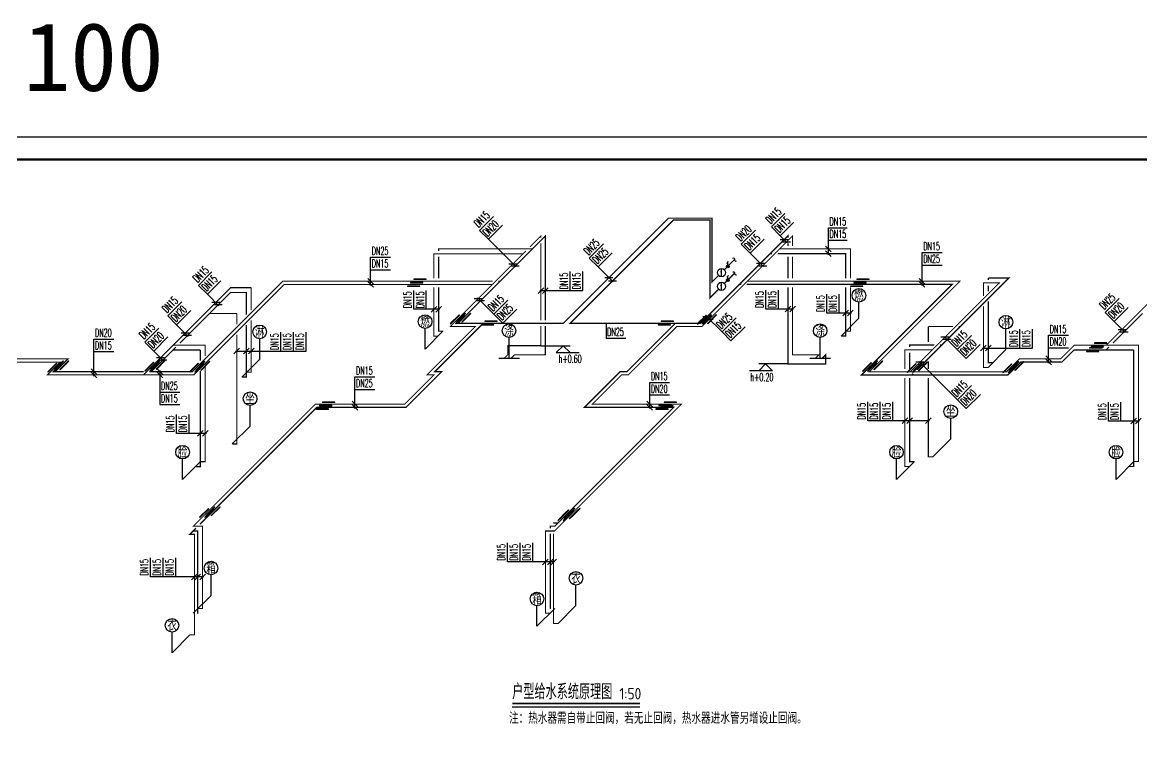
# Model space of a CAD drawing. Extents: x 27938 to 650306, y -92720 to 1524912.
# Drawn here: x 355615 to 380087, y 111889 to 127989 of the extents above; entities that cross this region are included whole.
import ezdxf
from ezdxf.enums import TextEntityAlignment as Align

# ---------------------------------------------------------------- set-up
doc = ezdxf.new("R2010")
doc.units = 0
doc.header["$LTSCALE"] = 1000
doc.header["$MEASUREMENT"] = 0
for name, color, linetype in [('DIM_SYMB', 3, 'Continuous'), ('DIM_热给水', 3, 'Continuous'), ('DIM_给水', 3, 'Continuous'), ('EQUIP_给水', 7, 'Continuous'), ('PIPE-热给水', 5, 'RJ1'), ('PIPE-给水', 3, 'J1'), ('S-公用说明', 7, 'Continuous'), ('TWT_ELEV', 3, 'Continuous'), ('VALVE_给水', 7, 'Continuous'), ('VPIPE-热给水', 5, 'RJ1'), ('VPIPE-给水', 3, 'TG_J'), ('WP_DIM', 4, 'Continuous'), ('ZC', 6, 'Continuous'), ('图框', 140, 'Continuous')]:
    doc.layers.add(name, color=color, linetype=linetype)
doc.layers.add('yichutu', color=7, linetype='Continuous', true_color=0xffffff, plot=False)
doc.styles.add('_TCH_LABEL', font='simhei.ttf')
doc.styles.add('_TWT_DIM_ELE', font='SIMPLEX.shx', dxfattribs={"width": 0.6, "height": 3, "bigfont": 'hztxt.shx'})
doc.styles.add('_TWT_PIPEDN', font='SIMPLEX.shx', dxfattribs={"width": 0.6, "oblique": 10, "height": 3, "bigfont": 'HZTXT.shx'})
doc.styles.get("Standard").update_dxf_attribs({"font": 'gbenor.shx', "bigfont": 'gbcbig.shx'})
doc.styles.add('TG_LINETYPE', font='SIMPLEX', dxfattribs={"width": 0.8, "height": 3, "bigfont": 'HZTXT'})
doc.styles.add('中西文等高字体', font='HZTXT_E.shx', dxfattribs={"width": 0.7, "height": 4, "bigfont": 'hztxt.shx'})
doc.linetypes.add('J1', pattern='A,3,-0.2,["J1",Standard,S=0.25,R=0,X=-0.1,Y=-0.115],-0.35', length=3.55)
doc.linetypes.add('RJ1', pattern='A,3,-0.2,["RJ1",Standard,S=0.25,R=0,X=-0.1,Y=-0.115],-0.5', length=3.7)
doc.linetypes.add('TG_J', pattern='A,2,-0.22,["J",TG_LINETYPE,S=0.1,R=0,X=-0.18,Y=-0.15],0', length=2.22)

# ---------------------------------------------------------------- blocks, each defined once
blk = doc.blocks.new('A$C76741949')
at = {"layer": 'TWT_ELEV'}
for p, q in [((0, 0), (637, 0)), ((487, 0), (337, -150)), ((487, 0), (637, -150)), ((337, -150), (838, -150))]:
    blk.add_line(p, q, dxfattribs=at)
at = {"layer": 'TWT_ELEV', "color": 7, "style": '_TWT_DIM_ELE', "width": 0.48}
blk.add_text('h+0.60', height=175, dxfattribs=at).set_placement((387, -375))
blk = doc.blocks.new('yct-841-594-84100-59399.9999999999-100-1000.0')
at = {"layer": 'yichutu', "color": 7, "true_color": 0xffffff}
blk.add_lwpolyline([(0, 0), (0, 59400), (84100, 59400), (84100, 0)], close=True, dxfattribs=at)
at = {"layer": 'yichutu', "color": 7, "true_color": 0xffffff, "style": '_TCH_LABEL'}
blk.add_text('A1 1:100', height=3000, dxfattribs=at).set_placement((0, 61400))
blk = doc.blocks.new('A$C6F8752CC')
at = {"layer": 'ZC'}
h = blk.add_hatch(color=7, dxfattribs=at)
h.paths.add_polyline_path([(156, 92), (148, 99), (-42, -92), (-35, -99)])
h.paths.add_polyline_path([(42, 92), (35, 99), (-156, -92), (-148, -99)])
at = {"color": 7, "ltscale": 0.5}
for p, q in [((42, 92), (35, 99)), ((156, 92), (148, 99)), ((-156, -92), (-148, -99)), ((-42, -92), (-35, -99))]:
    blk.add_line(p, q, dxfattribs=at)
for points in [[(-156, -92), (35, 99)], [(-148, -99), (42, 92)], [(-42, -92), (148, 99)], [(-35, -99), (156, 92)]]:
    blk.add_lwpolyline(points, dxfattribs=at)
blk = doc.blocks.new('A$C6CC220AB')
at = {"layer": 'ZC'}
h = blk.add_hatch(color=7, dxfattribs=at)
h.paths.add_polyline_path([(170, 35), (170, 45), (-100, 45), (-100, 35)])
h.paths.add_polyline_path([(100, -45), (100, -35), (-170, -35), (-170, -45)])
at = {"color": 7, "ltscale": 0.5}
for p, q in [((-100, 45), (-100, 35)), ((170, 35), (170, 45)), ((-170, -35), (-170, -45)), ((100, -45), (100, -35))]:
    blk.add_line(p, q, dxfattribs=at)
for points in [[(170, 45), (-100, 45)], [(170, 35), (-100, 35)], [(100, -35), (-170, -35)], [(100, -45), (-170, -45)]]:
    blk.add_lwpolyline(points, dxfattribs=at)
blk = doc.blocks.new('$VALVE$00000499')
for p, q in [((35, 35), (98, 98)), ((48, 98), (147, 98))]:
    blk.add_line(p, q)
at = {"const_width": 49.6}
blk.add_lwpolyline([(25, 0, 1), (-25, 0, 1)], format="xyb", close=True, dxfattribs=at)
blk.add_circle((0, 0), 50)
for p in [(-50, 0), (50, 0)]:
    blk.add_point(p)
blk = doc.blocks.new('$VALVE$00000602')
blk.add_line((-93, -93), (93, 93))
blk.add_lwpolyline([(93, 93, 0, 50, 0), (-13, 22, 50, 50, 0)], format="xyseb")
blk.add_circle((0, 0), 150)
for p in [(-150, 0), (150, 0)]:
    blk.add_point(p)
blk = doc.blocks.new('$TwtSys$00000132')
at = {"elevation": 0}
blk.add_lwpolyline([(7, -101, -0.575183), (0, 0, 0.604745), (-11, 101, 16.924828)], format="xyb", dxfattribs=at)

msp = doc.modelspace()

# ---------------------------------------------------------------- hatches: boundary and pattern name
at = {"layer": 'PIPE-热给水'}
for points in [[(366951.8, 123319.7), (366943.8, 123327.6), (366963, 123346.8)], [(372454.1, 123319.7), (372446.1, 123327.6), (372465.3, 123346.8)], [(364612.7, 122930.6), (364612.7, 122941.9), (364601.4, 122941.9)], [(373721.3, 123036.8), (373721.3, 123048.1), (373732.6, 123048.1)], [(360170.4, 122188.3), (360162.5, 122196.2), (360165.7, 122199.5)], [(360170.4, 122188.3), (360170.4, 122199.5), (360165.7, 122199.5)], [(361341, 122259), (361333.1, 122267), (361336.4, 122270.3)], [(361341, 122259), (361341, 122270.3), (361336.4, 122270.3)], [(376114.2, 122329.7), (376122.2, 122321.8), (376141.4, 122341)], [(376114.2, 122329.7), (376114.2, 122341), (376141.4, 122341)], [(376628.9, 122294.2), (376628.9, 122305.5), (376617.6, 122305.5)], [(376978.8, 122294.4), (376986.7, 122286.4), (377005.9, 122305.6)], [(376978.8, 122294.4), (376978.8, 122305.6), (377005.9, 122305.6)], [(364971.9, 121339.8), (364963.9, 121347.7), (364944.7, 121328.5)], [(364971.9, 121339.8), (364971.9, 121328.5), (364944.7, 121328.5)], [(365521.9, 121339.8), (365529.8, 121331.8), (365549, 121351)], [(365521.9, 121339.8), (365521.9, 121351), (365549, 121351)], [(369924.2, 121339.8), (369916.2, 121347.7), (369919.5, 121351)], [(369924.2, 121339.8), (369924.2, 121351), (369919.5, 121351)], [(370474.2, 121339.8), (370474.2, 121328.5), (370478.8, 121328.5)], [(370474.2, 121339.8), (370482.1, 121331.8), (370478.8, 121328.5)], [(373721.3, 121236.8), (373721.3, 121225.6), (373732.6, 121225.6)], [(359615.1, 120933.2), (359615.1, 120944.4), (359626.3, 120944.4)], [(364612.7, 121130.6), (364612.7, 121119.4), (364601.4, 121119.4)], [(366226.7, 120919.7), (366226.7, 120930.9), (366215.5, 120930.9)], [(366951.8, 120919.7), (366951.8, 120908.4), (366963, 120908.4)], [(378617.7, 120933.2), (378609.7, 120941.1), (378613, 120944.4)], [(378617.7, 120933.2), (378617.7, 120944.4), (378613, 120944.4)], [(379318.5, 120933.5), (379310.5, 120941.5), (379291.3, 120922.3)], [(379318.5, 120933.5), (379318.5, 120922.3), (379291.3, 120922.3)], [(380018.1, 120933.7), (380018.1, 120945), (380029.4, 120945)], [(366226.6, 120719.6), (366234.6, 120711.6), (366237.9, 120714.9)], [(372454.1, 120719.7), (372454.1, 120708.4), (372442.8, 120708.4)], [(373029, 120719.6), (373029, 120730.8), (373056.2, 120730.8)], [(373029, 120719.6), (373037, 120711.6), (373056.2, 120730.8)], [(374911.7, 120827.1), (374911.7, 120838.4), (374900.5, 120838.4)], [(356444, 120561.9), (356444, 120573.2), (356471.1, 120573.2)], [(356444, 120561.9), (356451.9, 120554), (356471.1, 120573.2)], [(376628.9, 120444.2), (376628.9, 120433), (376617.6, 120433)], [(377417.2, 120632.7), (377409.2, 120640.6), (377412.5, 120643.9)], [(377417.2, 120632.7), (377417.2, 120643.9), (377412.5, 120643.9)], [(378317.2, 120632.7), (378325.1, 120624.7), (378321.8, 120621.4)], [(378317.2, 120632.7), (378317.2, 120621.4), (378321.8, 120621.4)], [(356161.1, 120279.1), (356153.2, 120287.1), (356134, 120267.9)], [(356161.1, 120279.1), (356161.1, 120267.9), (356134, 120267.9)], [(359361.1, 120279.1), (359361.1, 120267.9), (359365.8, 120267.9)], [(359361.1, 120279.1), (359369.1, 120271.2), (359365.8, 120267.9)], [(360619.2, 120337.3), (360619.2, 120326.1), (360630.5, 120326.1)], [(364461.2, 120279.1), (364453.3, 120287.1), (364434.1, 120267.9)], [(364461.2, 120279.1), (364461.2, 120267.9), (364434.1, 120267.9)], [(364611.2, 120279.1), (364619.2, 120271.2), (364638.4, 120290.4)], [(364611.2, 120279.1), (364611.2, 120290.4), (364638.4, 120290.4)], [(368713.5, 120279.1), (368705.6, 120287.1), (368708.9, 120290.4)], [(368713.5, 120279.1), (368713.5, 120290.4), (368708.9, 120290.4)], [(368863.5, 120279.1), (368863.5, 120267.9), (368868.2, 120267.9)], [(368863.5, 120279.1), (368871.5, 120271.2), (368868.2, 120267.9)], [(374134.3, 120349.8), (374126.4, 120357.8), (374107.2, 120338.6)], [(374134.3, 120349.8), (374134.3, 120338.6), (374107.2, 120338.6)], [(377134.3, 120349.8), (377134.3, 120338.6), (377139, 120338.6)], [(377134.3, 120349.8), (377142.3, 120341.9), (377139, 120338.6)], [(362024.7, 119642.7), (362016.8, 119650.7), (362020.1, 119654)], [(362024.7, 119642.7), (362024.7, 119654), (362020.1, 119654)], [(363974.8, 119642.7), (363974.8, 119631.5), (363979.5, 119631.5)], [(363974.8, 119642.7), (363982.8, 119634.8), (363979.5, 119631.5)], [(368077.1, 119642.7), (368069.2, 119650.7), (368050, 119631.5)], [(368077.1, 119642.7), (368077.1, 119631.5), (368050, 119631.5)], [(370027.2, 119642.7), (370035.2, 119634.8), (370054.4, 119654)], [(370027.2, 119642.7), (370027.2, 119654), (370054.4, 119654)], [(359615.1, 118383.2), (359615.1, 118371.9), (359626.3, 118371.9)], [(374911.7, 118277.1), (374911.7, 118265.9), (374900.5, 118265.9)], [(380018.1, 118383.7), (380018.1, 118372.5), (380029.4, 118372.5)], [(359355.3, 116973.3), (359347.3, 116981.2), (359328.1, 116962)], [(359555.3, 116973.3), (359555.3, 116984.5), (359566.5, 116984.5)], [(359355.3, 116973.3), (359355.3, 116962), (359328.1, 116962)], [(367051.7, 116867.2), (367051.7, 116878.5), (367040.5, 116878.5)], [(367251.7, 116867.2), (367251.7, 116856), (367256.4, 116856)], [(367251.7, 116867.2), (367259.7, 116859.3), (367256.4, 116856)], [(359555.3, 115173.3), (359555.3, 115162), (359566.5, 115162)], [(367051.7, 115067.2), (367051.7, 115056), (367040.5, 115056)]]:
    msp.add_hatch(color=256, dxfattribs=at).paths.add_polyline_path(points)
at = {"layer": 'PIPE-给水'}
for points in [[(369741.9, 123708.6), (369732.1, 123718.3), (369736.2, 123722.3)], [(369741.9, 123708.6), (369741.9, 123722.3), (369736.2, 123722.3)], [(369849.4, 123666.1), (369839.7, 123675.9), (369843.7, 123679.9)], [(369849.4, 123666.1), (369849.4, 123679.9), (369843.7, 123679.9)], [(370649.4, 123666.1), (370649.4, 123679.9), (370663.2, 123679.9)], [(370691.9, 123708.6), (370691.9, 123722.3), (370705.6, 123722.3)], [(367051.8, 123319.7), (367042.1, 123329.4), (367065.5, 123352.9)], [(372354.1, 123319.7), (372344.4, 123329.4), (372367.8, 123352.9)], [(364718.8, 123036.8), (364718.8, 123050.6), (364705.1, 123050.6)], [(373615.2, 122930.6), (373615.2, 122944.4), (373628.9, 122944.4)], [(377184.8, 122400.4), (377194.6, 122390.7), (377218, 122414.2)], [(377184.8, 122400.4), (377184.8, 122414.2), (377218, 122414.2)], [(361311.7, 122329.7), (361302, 122339.4), (361306, 122343.5)], [(361311.7, 122329.7), (361311.7, 122343.5), (361306, 122343.5)], [(370691.9, 122308.6), (370701.6, 122298.9), (370678.1, 122275.4)], [(375943.5, 122259), (375953.2, 122249.3), (375976.7, 122272.8)], [(375943.5, 122259), (375943.5, 122272.8), (375976.7, 122272.8)], [(360164.3, 122082.2), (360154.6, 122092), (360158.6, 122096)], [(360164.3, 122082.2), (360164.3, 122096), (360158.6, 122096)], [(360514, 122082.1), (360514, 122095.9), (360527.8, 122095.9)], [(370649.4, 121966.1), (370659.2, 121956.4), (370635.7, 121933)], [(365142.6, 121410.5), (365132.9, 121420.2), (365109.4, 121396.7)], [(365142.6, 121410.5), (365142.6, 121396.7), (365109.4, 121396.7)], [(367443.8, 121410.5), (367453.5, 121400.8), (367449.5, 121396.7)], [(367443.8, 121410.5), (367443.8, 121396.7), (367449.5, 121396.7)], [(367593.8, 121410.5), (367584.1, 121420.2), (367560.6, 121396.7)], [(367593.8, 121410.5), (367593.8, 121396.7), (367560.6, 121396.7)], [(370444.9, 121410.5), (370454.6, 121400.8), (370450.6, 121396.7)], [(370444.9, 121410.5), (370444.9, 121396.7), (370450.6, 121396.7)], [(364718.8, 121236.8), (364718.8, 121223.1), (364705.1, 121223.1)], [(373615.2, 121130.6), (373615.2, 121116.9), (373628.9, 121116.9)], [(375017.8, 120933.2), (375017.8, 120946.9), (375004, 120946.9)], [(356614.7, 120632.7), (356614.7, 120646.4), (356647.9, 120646.4)], [(356614.7, 120632.7), (356624.4, 120622.9), (356647.9, 120646.4)], [(366376.7, 120719.7), (366367, 120729.4), (366371, 120733.4)], [(366376.7, 120719.7), (366376.7, 120733.4), (366371, 120733.4)], [(367051.8, 120719.7), (367051.8, 120705.9), (367065.5, 120705.9)], [(373179.1, 120719.7), (373169.4, 120729.4), (373192.9, 120752.9)], [(378611.6, 120827.1), (378601.9, 120836.8), (378605.9, 120840.9)], [(378611.6, 120827.1), (378611.6, 120840.9), (378605.9, 120840.9)], [(372354.1, 120519.7), (372354.1, 120505.9), (372340.3, 120505.9)], [(373179.1, 120519.7), (373179.1, 120505.9), (373192.9, 120505.9)], [(376734, 120549.4), (376734, 120535.7), (376720.3, 120535.7)], [(377446.5, 120561.9), (377436.7, 120571.7), (377440.8, 120575.7)], [(377446.5, 120561.9), (377446.5, 120575.7), (377440.8, 120575.7)], [(378346.5, 120561.9), (378356.2, 120552.2), (378352.2, 120548.2)], [(378346.5, 120561.9), (378346.5, 120548.2), (378352.2, 120548.2)], [(356331.8, 120349.8), (356322.1, 120359.5), (356298.6, 120336.1)], [(356331.8, 120349.8), (356331.8, 120336.1), (356298.6, 120336.1)], [(359331.8, 120349.8), (359331.8, 120336.1), (359337.5, 120336.1)], [(359331.8, 120349.8), (359341.6, 120340.1), (359337.5, 120336.1)], [(360514, 120232.1), (360514, 120218.4), (360527.8, 120218.4)], [(364631.8, 120349.8), (364622.1, 120359.5), (364598.6, 120336.1)], [(364631.8, 120349.8), (364631.8, 120336.1), (364598.6, 120336.1)], [(364781.8, 120349.8), (364791.6, 120340.1), (364815, 120363.6)], [(364781.8, 120349.8), (364781.8, 120363.6), (364815, 120363.6)], [(368684.3, 120349.8), (368674.6, 120359.5), (368678.6, 120363.6)], [(368684.3, 120349.8), (368684.3, 120363.6), (368678.6, 120363.6)], [(368834.3, 120349.8), (368834.3, 120336.1), (368840, 120336.1)], [(368834.3, 120349.8), (368844, 120340.1), (368840, 120336.1)], [(373963.6, 120279.1), (373953.9, 120288.8), (373930.4, 120265.4)], [(373963.6, 120279.1), (373963.6, 120265.4), (373930.4, 120265.4)], [(377163.6, 120279.1), (377163.6, 120265.4), (377169.3, 120265.4)], [(377163.6, 120279.1), (377173.3, 120269.4), (377169.3, 120265.4)], [(362054, 119572), (362044.3, 119581.7), (362048.3, 119585.7)], [(362054, 119572), (362054, 119585.7), (362048.3, 119585.7)], [(364004, 119572), (364004, 119558.2), (364009.7, 119558.2)], [(364004, 119572), (364013.7, 119562.3), (364009.7, 119558.2)], [(367906.5, 119572), (367896.8, 119581.7), (367873.3, 119558.2)], [(367906.5, 119572), (367906.5, 119558.2), (367873.3, 119558.2)], [(369856.5, 119572), (369866.2, 119562.3), (369889.7, 119585.7)], [(369856.5, 119572), (369856.5, 119585.7), (369889.7, 119585.7)], [(360303.5, 118771.4), (360303.5, 118757.7), (360317.2, 118757.7)], [(375423.1, 118488.6), (375423.1, 118474.8), (375409.3, 118474.8)], [(359508, 118276), (359508, 118262.3), (359521.7, 118262.3)], [(375017.8, 118383.2), (375017.8, 118369.4), (375004, 118369.4)], [(379911.6, 118277.1), (379911.6, 118263.4), (379925.4, 118263.4)], [(367157.8, 116973.3), (367157.8, 116987), (367144, 116987)], [(367228.5, 117044), (367228.5, 117057.7), (367214.7, 117057.7)], [(359278.5, 116796.5), (359268.8, 116806.2), (359245.3, 116782.7)], [(359278.5, 116796.5), (359278.5, 116782.7), (359245.3, 116782.7)], [(359378.5, 116796.5), (359378.5, 116810.2), (359392.3, 116810.2)], [(359449.2, 116867.2), (359449.2, 116881), (359463, 116881)], [(367257.8, 116973.3), (367257.8, 116959.5), (367263.5, 116959.5)], [(367257.8, 116973.3), (367267.5, 116963.6), (367263.5, 116959.5)], [(359449.2, 115067.2), (359449.2, 115053.5), (359463, 115053.5)], [(367157.8, 115173.3), (367157.8, 115159.5), (367144, 115159.5)], [(367228.5, 114844), (367228.5, 114830.2), (367214.7, 114830.2)], [(359378.5, 114596.5), (359378.5, 114582.7), (359392.3, 114582.7)]]:
    msp.add_hatch(color=256, dxfattribs=at).paths.add_polyline_path(points)
at = {"layer": 'VPIPE-热给水'}
for points in [[(366951.8, 123319.7), (366963, 123319.7), (366963, 123346.8)], [(372454.1, 123319.7), (372465.3, 123319.7), (372465.3, 123346.8)], [(364612.7, 122930.6), (364601.4, 122930.6), (364601.4, 122941.9)], [(373721.3, 123036.8), (373732.6, 123036.8), (373732.6, 123048.1)], [(376628.9, 122294.2), (376617.6, 122294.2), (376617.6, 122305.5)], [(373721.3, 121236.8), (373732.6, 121236.8), (373732.6, 121225.6)], [(359615.1, 120933.2), (359626.3, 120933.2), (359626.3, 120944.4)], [(364612.7, 121130.6), (364601.4, 121130.6), (364601.4, 121119.4)], [(366226.7, 120919.7), (366215.5, 120919.7), (366215.5, 120930.9)], [(366951.8, 120919.7), (366963, 120919.7), (366963, 120908.4)], [(380018.1, 120933.7), (380029.4, 120933.7), (380029.4, 120945)], [(366226.6, 120719.6), (366237.9, 120719.6), (366237.9, 120714.9)], [(372454.1, 120719.7), (372442.8, 120719.7), (372442.8, 120708.4)], [(374911.7, 120827.1), (374900.5, 120827.1), (374900.5, 120838.4)], [(376628.9, 120444.2), (376617.6, 120444.2), (376617.6, 120433)], [(360619.2, 120337.3), (360630.5, 120337.3), (360630.5, 120326.1)], [(359615.1, 118383.2), (359626.3, 118383.2), (359626.3, 118371.9)], [(374911.7, 118277.1), (374900.5, 118277.1), (374900.5, 118265.9)], [(380018.1, 118383.7), (380029.4, 118383.7), (380029.4, 118372.5)], [(359555.3, 116973.3), (359566.5, 116973.3), (359566.5, 116984.5)], [(367051.7, 116867.2), (367040.5, 116867.2), (367040.5, 116878.5)], [(359555.3, 115173.3), (359566.5, 115173.3), (359566.5, 115162)], [(367051.7, 115067.2), (367040.5, 115067.2), (367040.5, 115056)]]:
    msp.add_hatch(color=256, dxfattribs=at).paths.add_polyline_path(points)
at = {"layer": 'VPIPE-给水'}
for points in [[(370649.4, 123666.1), (370663.2, 123666.1), (370663.2, 123679.9)], [(370691.9, 123708.6), (370705.6, 123708.6), (370705.6, 123722.3)], [(367051.8, 123319.7), (367065.5, 123319.7), (367065.5, 123352.9)], [(372354.1, 123319.7), (372367.8, 123319.7), (372367.8, 123352.9)], [(364718.8, 123036.8), (364705.1, 123036.8), (364705.1, 123050.6)], [(373615.2, 122930.6), (373628.9, 122930.6), (373628.9, 122944.4)], [(370691.9, 122308.6), (370678.1, 122308.6), (370678.1, 122275.4)], [(360514, 122082.1), (360527.8, 122082.1), (360527.8, 122095.9)], [(370649.4, 121966.1), (370635.7, 121966.1), (370635.7, 121933)], [(364718.8, 121236.8), (364705.1, 121236.8), (364705.1, 121223.1)], [(373615.2, 121130.6), (373628.9, 121130.6), (373628.9, 121116.9)], [(375017.8, 120933.2), (375004, 120933.2), (375004, 120946.9)], [(367051.8, 120719.7), (367065.5, 120719.7), (367065.5, 120705.9)], [(373179.1, 120719.7), (373192.9, 120719.7), (373192.9, 120752.9)], [(372354.1, 120519.7), (372340.3, 120519.7), (372340.3, 120505.9)], [(373179.1, 120519.7), (373192.9, 120519.7), (373192.9, 120505.9)], [(376734, 120549.4), (376720.3, 120549.4), (376720.3, 120535.7)], [(360514, 120232.1), (360527.8, 120232.1), (360527.8, 120218.4)], [(360303.5, 118771.4), (360317.2, 118771.4), (360317.2, 118757.7)], [(375423.1, 118488.6), (375409.3, 118488.6), (375409.3, 118474.8)], [(359508, 118276), (359521.7, 118276), (359521.7, 118262.3)], [(375017.8, 118383.2), (375004, 118383.2), (375004, 118369.4)], [(379911.6, 118277.1), (379925.4, 118277.1), (379925.4, 118263.4)], [(367157.8, 116973.3), (367144, 116973.3), (367144, 116987)], [(367228.5, 117044), (367214.7, 117044), (367214.7, 117057.7)], [(359378.5, 116796.5), (359392.3, 116796.5), (359392.3, 116810.2)], [(359449.2, 116867.2), (359463, 116867.2), (359463, 116881)], [(359449.2, 115067.2), (359463, 115067.2), (359463, 115053.5)], [(367157.8, 115173.3), (367144, 115173.3), (367144, 115159.5)], [(367228.5, 114844), (367214.7, 114844), (367214.7, 114830.2)], [(359378.5, 114596.5), (359392.3, 114596.5), (359392.3, 114582.7)]]:
    msp.add_hatch(color=256, dxfattribs=at).paths.add_polyline_path(points)

# ---------------------------------------------------------------- linework, layer by layer
at = {"layer": 'DIM_SYMB', "const_width": 35}
msp.add_lwpolyline([(366326.2, 113091.9), (369115.7, 113091.9)], dxfattribs=at)
at = {"layer": 'DIM_SYMB'}
msp.add_lwpolyline([(366326.2, 113021.9), (369115.7, 113021.9)], dxfattribs=at)
at = {"layer": 'DIM_热给水'}
for p, q in [((371991.1, 123518.2), (372284.1, 123811.2)), ((372185.6, 123323.7), (372478.5, 123616.7)), ((371333.8, 123136.4), (371641.9, 123444.5)), ((372185.6, 123323.7), (371991.1, 123518.2)), ((371528.3, 122942), (371333.8, 123136.4)), ((371528.3, 122942), (371836.4, 123250)), ((372359.4, 123237.4), (372184.4, 123237.4)), ((372339.5, 123169.8), (372185.6, 123323.7)), ((372234.4, 123187.4), (372409.4, 123187.4)), ((363229.5, 122580.6), (363229.5, 122855.6)), ((363229.5, 122855.6), (363665.2, 122855.6)), ((371820, 122650.3), (371528.3, 122942)), ((371839.8, 122717.9), (371664.8, 122717.9)), ((371714.8, 122667.9), (371889.8, 122667.9)), ((363167.7, 122391.6), (363291.4, 122267.8)), ((363229.5, 122234), (363229.5, 122580.6)), ((363229.5, 122580.6), (363665.2, 122580.6)), ((367591, 122125.4), (367591, 122539.8)), ((367866, 122125.4), (367866, 122539.8)), ((363167.7, 122320.9), (363291.4, 122197.1)), ((366889.9, 122063.6), (367013.7, 122187.3)), ((366926.8, 122125.4), (367591, 122125.4)), ((366989.9, 122063.6), (367113.7, 122187.3)), ((367591, 122125.4), (367866, 122125.4)), ((371870.2, 121721.5), (371870.2, 122135.9)), ((372145.2, 121721.5), (372145.2, 122135.9)), ((365494, 121949.4), (365669, 121949.4)), ((365719, 121899.4), (365544, 121899.4)), ((365563.8, 121967.1), (365924.6, 121606.3)), ((365924.6, 121606.3), (366232.6, 121914.4)), ((373200.9, 121633), (373200.9, 122047.3)), ((373475.9, 121633), (373475.9, 122047.3)), ((366119, 121411.9), (366427.1, 121720)), ((372145.2, 121721.5), (371870.2, 121721.5)), ((372479.1, 121721.5), (372145.2, 121721.5)), ((372292.2, 121659.7), (372416, 121783.4)), ((372392.2, 121659.7), (372516, 121783.4)), ((373475.9, 121633), (373200.9, 121633)), ((373746.3, 121633), (373475.9, 121633)), ((373553.3, 121571.1), (373677, 121694.8)), ((373659.5, 121571.1), (373783.2, 121694.8)), ((365924.6, 121606.3), (366119, 121411.9)), ((376056, 120833.7), (376364.1, 121141.7)), ((377426.8, 120867.7), (377426.8, 121282)), ((377701.8, 120867.7), (377701.8, 121282)), ((357178.2, 120789.5), (357178.2, 121064.5)), ((357178.2, 121064.5), (357613.8, 121064.5)), ((375874.5, 121102.6), (375699.5, 121102.6)), ((375924.5, 121052.6), (375749.5, 121052.6)), ((375769.4, 121120.3), (376056, 120833.7)), ((376250.5, 120639.2), (376558.5, 120947.3)), ((376567, 120805.8), (376690.7, 120929.6)), ((376672.2, 120805.8), (376795.9, 120929.6)), ((357178.2, 120254.1), (357178.2, 120789.5)), ((357178.2, 120789.5), (357613.8, 120789.5)), ((376056, 120833.7), (376250.5, 120639.2)), ((376603.9, 120867.7), (377426.8, 120867.7)), ((377426.8, 120867.7), (377701.8, 120867.7)), ((357240, 120287.9), (357116.3, 120411.7)), ((375327.9, 120556), (375152.9, 120556)), ((375377.9, 120506), (375202.9, 120506)), ((375222.7, 120573.6), (376058.4, 119737.9)), ((357240, 120217.2), (357116.3, 120341)), ((376058.4, 119737.9), (376366.4, 120046)), ((376058.4, 119737.9), (376252.8, 119543.5)), ((376252.8, 119543.5), (376560.9, 119851.6)), ((379359.8, 119269.3), (379359.8, 119683.6)), ((379634.8, 119269.3), (379634.8, 119683.6)), ((358983.5, 119000), (358983.5, 119414.3)), ((359258.5, 119000), (359258.5, 119414.3)), ((379634.8, 119269.3), (379359.8, 119269.3)), ((380043.1, 119269.3), (379634.8, 119269.3)), ((379849.8, 119207.4), (379973.5, 119331.1)), ((379956.3, 119207.4), (380080, 119331.1)), ((359258.5, 119000), (358983.5, 119000)), ((359640.1, 119000), (359258.5, 119000)), ((359446.1, 118938.1), (359569.8, 119061.9)), ((359553.2, 118938.1), (359677, 119061.9)), ((358418.2, 115863.7), (358418.2, 116278)), ((358693.2, 115863.7), (358693.2, 116278)), ((358968.2, 115863.7), (358968.2, 116278)), ((358968.2, 115863.7), (358418.2, 115863.7)), ((359580.3, 115863.7), (358968.2, 115863.7)), ((359316.6, 115801.8), (359440.4, 115925.6)), ((359387.4, 115801.8), (359511.1, 115925.6)), ((359493.4, 115801.8), (359617.2, 115925.6))]:
    msp.add_line(p, q, dxfattribs=at)
at = {"layer": 'DIM_给水'}
for p, q in [((365611.5, 123439.6), (365919.5, 123747.6)), ((365805.9, 123245.1), (365611.5, 123439.6)), ((365805.9, 123245.1), (366114, 123553.2)), ((373237.4, 123224.5), (373237.4, 123499.5)), ((373237.4, 123499.5), (373651.8, 123499.5)), ((366409.3, 122641.8), (365805.9, 123245.1)), ((368009.8, 122836.1), (368317.8, 123144.2)), ((373175.6, 123098.7), (373299.3, 122975)), ((373237.4, 122905.6), (373237.4, 123224.5)), ((373237.4, 123224.5), (373651.8, 123224.5)), ((368204.2, 122641.7), (368512.3, 122949.7)), ((373299.3, 122868.8), (373175.6, 122992.5)), ((375287.8, 122680.6), (375287.8, 122955.6)), ((375287.8, 122955.6), (375723.5, 122955.6)), ((366254.1, 122709.5), (366429.1, 122709.5)), ((366479.1, 122659.5), (366304.1, 122659.5)), ((368204.2, 122641.7), (368009.8, 122836.1)), ((368532.3, 122313.6), (368204.2, 122641.7)), ((375287.8, 122234), (375287.8, 122680.6)), ((375287.8, 122680.6), (375723.5, 122680.6)), ((359465.3, 122237.8), (359758.3, 122530.8)), ((368527.1, 122406.3), (368352.1, 122406.3)), ((375349.7, 122267.8), (375225.9, 122391.6)), ((359659.8, 122043.3), (359465.3, 122237.8)), ((359659.8, 122043.3), (359952.7, 122336.3)), ((364171.8, 121715.4), (364171.8, 122129.7)), ((364446.8, 121715.4), (364446.8, 122129.7)), ((368602.1, 122331.3), (368427.1, 122331.3)), ((375349.7, 122197.1), (375225.9, 122320.9)), ((358793.2, 121572.2), (359101.2, 121880.2)), ((359910.3, 121792.8), (359659.8, 122043.3)), ((379290.2, 121642.6), (379598.3, 121950.7)), ((358987.6, 121377.7), (359295.7, 121685.8)), ((359930.1, 121860.5), (359755.1, 121860.5)), ((359980.1, 121810.5), (359805.1, 121810.5)), ((364446.8, 121715.4), (364171.8, 121715.4)), ((364743.8, 121715.4), (364446.8, 121715.4)), ((364550.8, 121653.5), (364674.5, 121777.2)), ((364657, 121653.5), (364780.7, 121777.2)), ((379484.7, 121448.2), (379290.2, 121642.6)), ((379484.7, 121448.2), (379792.7, 121756.2)), ((358987.6, 121377.7), (358793.2, 121572.2)), ((368376.1, 121410.5), (368376.1, 121083.5)), ((370671.4, 121549.5), (370496.4, 121549.5)), ((370546.4, 121499.5), (370721.4, 121499.5)), ((370566.2, 121567.2), (370914.1, 121219.3)), ((370914.1, 121219.3), (371222.1, 121527.4)), ((379726.5, 121206.3), (379484.7, 121448.2)), ((358292.2, 120997.4), (358600.3, 121305.4)), ((359241.4, 121123.9), (358987.6, 121377.7)), ((359261.2, 121191.6), (359086.2, 121191.6)), ((359311.2, 121141.6), (359136.2, 121141.6)), ((361266.7, 120800.8), (361266.7, 121215.1)), ((361541.7, 120800.8), (361541.7, 121215.1)), ((361816.7, 120800.8), (361816.7, 121215.1)), ((370914.1, 121219.3), (371108.5, 121024.9)), ((371108.5, 121024.9), (371416.6, 121332.9)), ((378052.9, 120871.6), (378052.9, 121146.6)), ((378052.9, 121146.6), (378488.6, 121146.6)), ((379571.4, 121273.9), (379746.4, 121273.9)), ((379621.4, 121223.9), (379796.4, 121223.9)), ((358486.7, 120802.9), (358292.2, 120997.4)), ((358486.7, 120802.9), (358794.7, 121111)), ((368376.1, 121083.5), (368811.8, 121083.5)), ((358703.5, 120586), (358486.7, 120802.9)), ((358723.3, 120653.7), (358548.3, 120653.7)), ((360241.6, 120738.9), (360365.3, 120862.7)), ((360278.5, 120800.8), (361266.7, 120800.8)), ((360452.2, 120738.9), (360575.9, 120862.7)), ((360557.4, 120738.9), (360681.1, 120862.7)), ((361266.7, 120800.8), (361816.7, 120800.8)), ((377991, 120694.5), (378114.8, 120570.8)), ((378052.9, 120536.9), (378052.9, 120871.6)), ((378052.9, 120871.6), (378488.6, 120871.6)), ((358683.7, 120287.9), (358559.9, 120411.7)), ((358773.3, 120603.7), (358598.3, 120603.7)), ((377991, 120623.8), (378114.8, 120500.1)), ((358683.7, 120217.2), (358559.9, 120341)), ((358621.8, 120374.8), (358621.8, 119904.7)), ((362885.1, 119961.3), (362885.1, 120236.3)), ((362885.1, 120236.3), (363320.7, 120236.3)), ((362885.1, 119547), (362885.1, 119961.3)), ((362885.1, 119961.3), (363320.7, 119961.3)), ((369332.2, 119841), (369332.2, 120116)), ((369332.2, 120116), (369767.9, 120116)), ((358621.8, 119904.7), (359057.5, 119904.7)), ((358621.8, 119904.7), (358621.8, 119629.7)), ((362946.9, 119580.8), (362823.2, 119704.6)), ((369270.3, 119704.6), (369394.1, 119580.8)), ((369332.2, 119547), (369332.2, 119841)), ((369332.2, 119841), (369767.9, 119841)), ((374097.8, 119279.1), (374097.8, 119693.5)), ((374372.8, 119279.1), (374372.8, 119693.5)), ((374647.8, 119279.1), (374647.8, 119693.5)), ((358621.8, 119629.7), (359057.5, 119629.7)), ((362946.9, 119510.1), (362823.2, 119633.9)), ((369270.3, 119633.9), (369394.1, 119510.1)), ((374647.8, 119279.1), (374097.8, 119279.1)), ((375448.1, 119279.1), (374647.8, 119279.1)), ((374849.9, 119217.3), (374973.6, 119341)), ((374955.9, 119217.3), (375079.7, 119341)), ((375361.2, 119217.3), (375484.9, 119341)), ((366223.5, 116192.1), (366223.5, 116606.4)), ((366498.5, 116192.1), (366498.5, 116606.4)), ((366773.5, 116192.1), (366773.5, 116606.4)), ((366989.8, 116130.2), (367113.6, 116253.9)), ((367095.9, 116130.2), (367219.7, 116253.9)), ((367166.6, 116130.2), (367290.4, 116253.9)), ((366773.5, 116192.1), (366223.5, 116192.1)), ((367253.5, 116192.1), (366773.5, 116192.1))]:
    msp.add_line(p, q, dxfattribs=at)
at = {"layer": 'PIPE-热给水', "ltscale": 0.5, "const_width": 22.5}
for points in [[(366714, 123081.9), (366951.8, 123319.7)], [(372171.2, 123036.8), (372454.1, 123319.7)], [(364612.7, 122930.6), (366562.8, 122930.6)], [(365891.1, 122259), (366562.8, 122930.6)], [(366562.8, 122930.6), (366623.9, 122991.7)], [(371464.1, 122329.7), (372171.2, 123036.8)], [(372171.2, 123036.8), (373721.3, 123036.8)], [(360170.4, 122188.3), (358915.3, 120933.2)], [(361341, 122259), (359361.1, 120279.1)], [(360170.4, 122188.3), (360620.2, 122188.3)], [(361341, 122259), (365891.1, 122259)], [(364971.9, 121339.8), (365891.1, 122259)], [(370474.2, 121339.8), (371464.1, 122329.7)], [(376114.2, 122329.7), (371464.1, 122329.7)], [(376114.2, 122329.7), (374134.3, 120349.8)], [(376978.8, 122294.4), (375511.5, 120827.1)], [(376978.8, 122294.4), (376628.9, 122294.2)], [(379318.5, 120933.5), (380573.2, 122188.3)], [(365521.9, 121339.8), (364461.2, 120279.1)], [(364612.7, 121130.6), (364712.7, 121130.6)], [(364971.9, 121339.8), (365521.9, 121339.8)], [(369924.2, 121339.8), (368863.5, 120279.1)], [(370474.2, 121339.8), (369924.2, 121339.8)], [(373721.3, 121236.8), (373621.3, 121236.8)], [(358915.3, 120933.2), (358261.2, 120279.1)], [(358915.3, 120933.2), (359615.1, 120933.2)], [(366951.8, 120919.7), (366226.7, 120919.7)], [(378317.2, 120632.7), (378617.7, 120933.2)], [(378617.7, 120933.2), (379918.5, 120933.5)], [(379318.5, 120933.5), (380018.1, 120933.7)], [(366156, 120649), (366226.6, 120719.6)], [(372454.1, 120719.7), (373029, 120719.6)], [(372958.4, 120649), (373029, 120719.6)], [(375511.5, 120827.1), (374911.7, 120827.1)], [(375511.5, 120827.1), (375034.2, 120349.8)], [(356444, 120561.9), (354744, 120561.9)], [(356161.1, 120279.1), (356444, 120561.9)], [(376628.9, 120444.2), (376728.9, 120444.2)], [(377134.3, 120349.8), (377417.2, 120632.7)], [(377417.2, 120632.7), (378317.2, 120632.7)], [(358261.2, 120279.1), (356161.1, 120279.1)], [(359361.1, 120279.1), (358261.2, 120279.1)], [(360619.2, 120337.3), (360519.2, 120337.3)], [(364611.2, 120279.1), (363974.8, 119642.7)], [(364461.2, 120279.1), (364611.2, 120279.1)], [(368713.5, 120279.1), (368077.1, 119642.7)], [(368863.5, 120279.1), (368713.5, 120279.1)], [(374134.3, 120349.8), (375034.2, 120349.8)], [(375034.2, 120349.8), (377134.3, 120349.8)], [(362024.7, 119642.7), (359355.3, 116973.3)], [(363974.8, 119642.7), (362024.7, 119642.7)], [(370027.2, 119642.7), (367251.7, 116867.2)], [(368077.1, 119642.7), (370027.2, 119642.7)], [(359615.1, 118383.2), (359515.1, 118383.2)], [(374911.7, 118277.1), (375011.7, 118277.1)], [(380018.1, 118383.7), (379918.1, 118383.7)], [(359355.3, 116973.3), (359555.3, 116973.3)], [(367251.7, 116867.2), (367051.7, 116867.2)], [(359555.3, 115173.3), (359455.3, 115173.3)], [(367051.7, 115067.2), (367151.7, 115067.2)]]:
    msp.add_lwpolyline(points, dxfattribs=at)
at = {"layer": 'PIPE-给水', "ltscale": 0.5, "const_width": 27.5}
for points in [[(369741.9, 123708.6), (367443.8, 121410.5)], [(369849.4, 123666.1), (367593.8, 121410.5)], [(370691.9, 123708.6), (369741.9, 123708.6)], [(370649.4, 123666.1), (369849.4, 123666.1)], [(367051.8, 123319.7), (366768.9, 123036.8)], [(372354.1, 123319.7), (371965.1, 122930.6)], [(366768.9, 123036.8), (364718.8, 123036.8)], [(366768.9, 123036.8), (366061.8, 122329.7)], [(371965.1, 122930.6), (371293.4, 122259)], [(372003.8, 122930.6), (371965.1, 122930.6)], [(373615.2, 122930.6), (372126.3, 122930.6)], [(371015.9, 122632.6), (370964.1, 122580.8)], [(371186.8, 122803.5), (371058.4, 122675.1)], [(370836.8, 122453.5), (370691.9, 122308.6)], [(371186.8, 122503.5), (371058.4, 122375.1)], [(377184.8, 122400.4), (376124.1, 121339.7)], [(377184.8, 122400.4), (376735, 122400.4)], [(361311.7, 122329.7), (359331.8, 120349.8)], [(361311.7, 122329.7), (365900.6, 122329.7)], [(366061.8, 122329.7), (365142.6, 121410.5)], [(366023.1, 122329.7), (366061.8, 122329.7)], [(371293.4, 122259), (370444.9, 121410.5)], [(370836.8, 122153.5), (370649.4, 121966.1)], [(371015.9, 122332.6), (370964.1, 122280.8)], [(371332.2, 122259), (371293.4, 122259)], [(375943.5, 122259), (371454.7, 122259)], [(375943.5, 122259), (373963.6, 120279.1)], [(360164.3, 122082.2), (359704.6, 121622.5)], [(360164.3, 122082.2), (360514, 122082.1)], [(359704.6, 121622.5), (359058.6, 120976.5)], [(359704.6, 121622.5), (360304.7, 121622.5)], [(379461.8, 120976.9), (380107.4, 121622.5)], [(365692.5, 121410.5), (364631.8, 120349.8)], [(365692.5, 121410.5), (365142.6, 121410.5)], [(367443.8, 121410.5), (365692.5, 121410.5)], [(369895, 121410.5), (367593.8, 121410.5)], [(369895, 121410.5), (368834.3, 120349.8)], [(369895, 121410.5), (370444.9, 121410.5)], [(364718.8, 121236.8), (364818.8, 121236.8)], [(373615.2, 121130.6), (373515.2, 121130.6)], [(375962.8, 121339.7), (375424, 121339.7)], [(376124.1, 121339.7), (375717.6, 120933.2)], [(376124.1, 121339.7), (376085.3, 121339.7)], [(358972, 120889.9), (358909.2, 120827.1)], [(375556.3, 120933.2), (375017.8, 120933.2)], [(375717.6, 120933.2), (375177.5, 120393.1)], [(375717.6, 120933.2), (375678.8, 120933.2)], [(379312, 120827.1), (379375, 120890.1)], [(356614.7, 120632.7), (354914.7, 120632.7)], [(356331.8, 120349.8), (356614.7, 120632.7)], [(358909.2, 120827.1), (358431.9, 120349.8)], [(358909.2, 120827.1), (359509, 120827.1)], [(366376.7, 120719.7), (366306, 120649)], [(366376.7, 120719.7), (367051.8, 120719.7)], [(373179.1, 120719.7), (373108.4, 120649)], [(378346.5, 120561.9), (378611.6, 120827.1)], [(378611.6, 120827.1), (379312, 120827.1)], [(379312, 120827.1), (379911.6, 120827.1)], [(379911.6, 120827.1), (379912, 120827.1)], [(373179.1, 120519.7), (372354.1, 120519.7)], [(376734, 120549.4), (376834, 120549.4)], [(377163.6, 120279.1), (377446.5, 120561.9)], [(377446.5, 120561.9), (378346.5, 120561.9)], [(358270.7, 120349.8), (356331.8, 120349.8)], [(358431.9, 120349.8), (358393.2, 120349.8)], [(359331.8, 120349.8), (358431.9, 120349.8)], [(360514, 120232.1), (360414, 120232.1)], [(364781.8, 120349.8), (364004, 119572)], [(364631.8, 120349.8), (364781.8, 120349.8)], [(368684.3, 120349.8), (367906.5, 119572)], [(368834.3, 120349.8), (368684.3, 120349.8)], [(373963.6, 120279.1), (375063.5, 120279.1)], [(375090.9, 120306.5), (375063.5, 120279.1)], [(375063.5, 120279.1), (377163.6, 120279.1)], [(362054, 119572), (359498.6, 117016.6)], [(364004, 119572), (362054, 119572)], [(369856.5, 119572), (367328.5, 117044)], [(367906.5, 119572), (369856.5, 119572)], [(360303.5, 118771.4), (360203.5, 118771.4)], [(375423.1, 118488.6), (375523.1, 118488.6)], [(359508, 118276), (359408, 118276)], [(375017.8, 118383.2), (375117.8, 118383.2)], [(379911.6, 118277.1), (379811.6, 118277.1)], [(367257.8, 116973.3), (367157.8, 116973.3)], [(367328.5, 117044), (367228.5, 117044)], [(367328.5, 117044), (367257.8, 116973.3)], [(359349.2, 116867.2), (359278.5, 116796.5)], [(359278.5, 116796.5), (359378.5, 116796.5)], [(359412, 116930), (359349.2, 116867.2)], [(359349.2, 116867.2), (359449.2, 116867.2)], [(359449.2, 115067.2), (359442.3, 115067.2)], [(367157.8, 115173.3), (367164.7, 115173.3)], [(367228.5, 114844), (367328.5, 114844)], [(359378.5, 114596.5), (359278.5, 114596.5)]]:
    msp.add_lwpolyline(points, dxfattribs=at)
at = {"layer": 'S-公用说明'}
for centre in [(373905.8, 122019.8), (364421, 121445.2), (366256, 121247.5), (373058.4, 121247.5), (377119.5, 121433.4), (360804.7, 121221.3), (360594.1, 119760.6), (375913.7, 119477.8), (359117.3, 118591.6), (374727.1, 118591), (379527.5, 118591.6), (359739.9, 116056.4), (367719.2, 115833.2), (366867.1, 115381.1), (358887.8, 114804.3)]:
    msp.add_circle(centre, 148.5, dxfattribs=at)
at = {"layer": 'TWT_ELEV'}
for p, q in [((371866.7, 120519.7), (371716.7, 120369.7)), ((372354.1, 120519.7), (371716.7, 120519.7)), ((371866.7, 120519.7), (372016.7, 120369.7)), ((372016.7, 120369.7), (371516.1, 120369.7))]:
    msp.add_line(p, q, dxfattribs=at)
at = {"layer": 'VPIPE-热给水', "ltscale": 0.5, "const_width": 22.5}
for points in [[(366951.8, 123283.4), (366951.8, 123319.7)], [(366951.8, 121474.2), (366951.8, 123155.9)], [(372454.1, 123098.1), (372454.1, 123319.7)], [(364612.7, 122393.5), (364612.7, 122930.6)], [(372454.1, 122391), (372454.1, 122866.9)], [(373721.3, 122391), (373721.3, 123036.8)], [(360619.2, 121701), (360619.2, 122187.3)], [(364612.7, 121130.6), (364612.7, 122197.8)], [(372454.1, 120719.7), (372454.1, 122195.3)], [(373721.3, 121236.8), (373721.3, 122195.3)], [(376628.9, 122005.7), (376628.9, 122294.2)], [(376628.9, 120444.2), (376628.9, 121780.7)], [(360619.2, 120337.3), (360619.2, 121476)], [(366951.8, 120919.7), (366951.8, 121346.7)], [(359615.1, 120696.8), (359615.1, 120933.2)], [(366226.7, 120919.7), (366226.6, 120719.6)], [(380018.1, 118383.7), (380018.1, 120933.7)], [(374911.7, 120411.1), (374911.7, 120827.1)], [(359615.1, 118383.2), (359615.1, 120471.8)], [(374911.7, 118277.1), (374911.7, 120215.4)], [(359555.3, 115173.3), (359555.3, 116973.3)], [(367051.7, 115067.2), (367051.7, 116867.2)]]:
    msp.add_lwpolyline(points, dxfattribs=at)
at = {"layer": 'VPIPE-给水', "ltscale": 0.5, "const_width": 27.5}
for points in [[(370649.4, 121966.1), (370649.4, 123666.1)], [(370691.9, 122308.6), (370691.9, 123708.6)], [(367051.8, 121474.2), (367051.8, 123319.7)], [(372354.1, 123280.9), (372354.1, 123319.7)], [(372354.1, 123098.1), (372354.1, 123158.4)], [(364718.8, 122991.9), (364718.8, 123036.8)], [(364718.8, 122393.5), (364718.8, 122869.4)], [(372354.1, 122391), (372354.1, 122866.9)], [(373615.2, 122391), (373615.2, 122930.6)], [(376734, 122355.5), (376734, 122399.4)], [(364718.8, 121236.8), (364718.8, 122197.8)], [(372354.1, 120519.7), (372354.1, 122195.3)], [(373615.2, 121130.6), (373615.2, 122195.3)], [(376734, 122110.9), (376734, 122233)], [(360514, 121595.8), (360514, 122082.1)], [(376734, 120549.4), (376734, 121885.9)], [(360303.5, 121385.2), (360303.5, 121621.4)], [(360514, 120232.1), (360514, 121370.8)], [(360303.5, 118771.4), (360303.5, 121160.2)], [(367051.8, 120719.7), (367051.8, 121346.7)], [(375423.1, 120996.9), (375423.1, 121338.6)], [(375017.8, 120888.4), (375017.8, 120933.2)], [(359508, 120589.7), (359508, 120826)], [(373179.1, 120719.7), (373179.1, 120519.7)], [(375017.8, 120411.1), (375017.8, 120765.9)], [(379911.6, 118277.1), (379911.6, 120827.1)], [(375423.1, 120411.1), (375423.1, 120574.9)], [(359508, 118276), (359508, 120364.7)], [(375017.8, 118383.2), (375017.8, 120215.4)], [(375423.1, 118488.6), (375423.1, 120215.4)], [(367157.8, 116928.5), (367157.8, 116973.3)], [(367228.5, 117037), (367228.5, 117044)], [(359378.5, 114596.5), (359378.5, 116796.5)], [(359449.2, 115067.2), (359449.2, 116867.2)], [(367157.8, 115173.3), (367157.8, 116806)], [(367228.5, 114844), (367228.5, 116806)]]:
    msp.add_lwpolyline(points, dxfattribs=at)
at = {"layer": 'WP_DIM'}
for p, q in [((373905.8, 121521.3), (373905.8, 121871.3)), ((373515.2, 121130.6), (373905.8, 121521.3)), ((364421, 120846.7), (364421, 121296.7)), ((364421, 120846.7), (364811.7, 121237.4)), ((377119.5, 120834.9), (377119.5, 121284.9)), ((360804.7, 120622.8), (360804.7, 121072.8)), ((366256, 120649), (366256, 121099)), ((373058.4, 120649), (373058.4, 121099)), ((366031, 120649), (366481, 120649)), ((372833.4, 120649), (373283.4, 120649)), ((376728.9, 120444.2), (377119.5, 120834.9)), ((360414, 120232.1), (360804.7, 120622.8)), ((360594.1, 119162.1), (360594.1, 119612.1)), ((375913.7, 118879.3), (375913.7, 119329.3)), ((360203.5, 118771.4), (360594.1, 119162.1)), ((375523.1, 118488.6), (375913.7, 118879.3)), ((359117.3, 117993.1), (359117.3, 118443.1)), ((374727.1, 117992.5), (374727.1, 118442.5)), ((379527.5, 117993.1), (379527.5, 118443.1)), ((359117.3, 117993.1), (359508, 118383.7)), ((374727.1, 117992.5), (375117.8, 118383.2)), ((379527.5, 117993.1), (379918.1, 118383.7)), ((359739.9, 115457.9), (359739.9, 115907.9)), ((367719.2, 115234.7), (367719.2, 115684.7)), ((359349.2, 115067.2), (359739.9, 115457.9)), ((366867.1, 114782.6), (366867.1, 115232.6)), ((366867.1, 114782.6), (367257.8, 115173.3)), ((367328.5, 114844), (367719.2, 115234.7)), ((358887.8, 114205.8), (358887.8, 114655.8)), ((358887.8, 114205.8), (359278.5, 114596.5))]:
    msp.add_line(p, q, dxfattribs=at)
at = {"layer": '图框'}
msp.add_lwpolyline([(350541, 125489.4), (392591, 125489.4), (392591, 95789.4), (350541, 95789.4)], close=True, dxfattribs=at)
msp.add_lwpolyline([(350541, 125489.4), (392591, 125489.4), (392591, 95789.4), (350541, 95789.4)], close=True, dxfattribs=at)
at = {"layer": '图框', "const_width": 50}
msp.add_lwpolyline([(392091, 96289.4), (392091, 124989.4), (351791, 124989.4), (351791, 96289.4)], close=True, dxfattribs=at)

# ---------------------------------------------------------------- block references
at = {"layer": 'EQUIP_给水', "xscale": 0.5, "yscale": 0.5, "zscale": 0.5}
for p, rotation in [((371186.9, 122803.6), 224.9999999999966), ((371186.9, 122503.6), 224.9999999999969)]:
    msp.add_blockref('$TwtSys$00000132', p, dxfattribs=dict(at, rotation=rotation))
at = {"layer": 'VALVE_给水', "xscale": -0.6, "yscale": -0.6, "zscale": 0.6}
for name, p, rotation in [('$VALVE$00000602', (370900.4, 122517.1), 224.9999999999966), ('$VALVE$00000499', (371037.1, 122653.8), 224.9999999999966), ('$VALVE$00000499', (371037.1, 122353.8), 224.9999999999969), ('$VALVE$00000602', (370900.4, 122217.1), 224.9999999999969)]:
    msp.add_blockref(name, p, dxfattribs=dict(at, rotation=rotation))
at = {"layer": 'yichutu', "xscale": 0.5, "yscale": 0.5, "zscale": 0.5}
msp.add_blockref('yct-841-594-84100-59399.9999999999-100-1000.0', (350541, 95789.4), dxfattribs=at)
at = {"layer": 'ZC'}
for name, p in [('A$C6CC220AB', (364274.4, 122329.7)), ('A$C6CC220AB', (373962.7, 122329.7)), ('A$C6CC220AB', (364203.3, 122258.6)), ('A$C6CC220AB', (373891.5, 122258.6)), ('A$C6F8752CC', (365263.3, 121531.2)), ('A$C6F8752CC', (365128.3, 121493.1)), ('A$C6CC220AB', (365825, 121410.5)), ('A$C6CC220AB', (369684.4, 121410.5)), ('A$C6F8752CC', (370528.2, 121490.7)), ('A$C6F8752CC', (370633.9, 121499.5)), ('A$C76741949', (366951.8, 120919.7)), ('A$C6CC220AB', (379156.8, 120933.3)), ('A$C6CC220AB', (379050.7, 120827.2)), ('A$C6F8752CC', (356325.8, 120440.7)), ('A$C6F8752CC', (356473.3, 120491.2)), ('A$C6F8752CC', (358447.5, 120462.3)), ('A$C6F8752CC', (358582.5, 120500.4)), ('A$C6F8752CC', (359425.8, 120440.7)), ('A$C6F8752CC', (359560.8, 120478.8)), ('A$C6F8752CC', (374138.4, 120450.8)), ('A$C6F8752CC', (374273.5, 120489)), ('A$C6F8752CC', (375117.2, 120429.7)), ('A$C6F8752CC', (375252.2, 120467.8)), ('A$C6F8752CC', (377209.7, 120422.1)), ('A$C6F8752CC', (377357.1, 120472.6)), ('A$C6CC220AB', (362279.8, 119642.7)), ('A$C6CC220AB', (369747.9, 119642.7)), ('A$C6CC220AB', (362208.6, 119571.6)), ('A$C6CC220AB', (369634.7, 119571.6)), ('A$C6F8752CC', (359646.5, 117261.4)), ('A$C6F8752CC', (359781.5, 117299.5)), ('A$C6F8752CC', (367479.8, 117192.2)), ('A$C6F8752CC', (367520.1, 117232.5)), ('A$C6F8752CC', (367614.8, 117230.3)), ('A$C6F8752CC', (367655.1, 117270.6))]:
    msp.add_blockref(name, p, dxfattribs=at)

# ---------------------------------------------------------------- texts
at = {"layer": 'DIM_SYMB', "color": 7}
for s, height, p in [('户型给水系统原理图', 337.59, (366326.2, 113184.2)), ('1:50', 250, (368669.7, 113184.2))]:
    msp.add_text(s, height=height, dxfattribs=at).set_placement(p)
at = {"layer": 'DIM_热给水', "color": 7, "style": '_TWT_PIPEDN', "width": 0.48}
for s, rotation, p in [('DN15', 45, (371973.4, 123571.2)), ('DN15', 45, (372167.9, 123376.8)), ('DN20', 45, (371316.2, 123189.5)), ('DN15', 45, (371510.6, 122995)), ('DN15', 90, (367541, 122150.4)), ('DN15', 90, (367816, 122150.4)), ('DN15', 45, (365906.9, 121659.4)), ('DN15', 90, (371820.2, 121746.5)), ('DN15', 90, (372095.2, 121746.5)), ('DN15', 90, (373150.9, 121658)), ('DN15', 90, (373425.9, 121658)), ('DN25', 45, (366101.4, 121464.9)), ('DN15', 45, (376038.3, 120886.7)), ('DN15', 90, (377376.8, 120892.7)), ('DN15', 90, (377651.8, 120892.7)), ('DN20', 45, (376232.8, 120692.3)), ('DN15', 45, (376040.7, 119791)), ('DN20', 45, (376235.2, 119596.5)), ('DN15', 90, (379309.8, 119294.3)), ('DN15', 90, (379584.8, 119294.3)), ('DN15', 90, (358933.5, 119025)), ('DN15', 90, (359208.5, 119025)), ('DN15', 90, (358368.2, 115888.7)), ('DN15', 90, (358643.2, 115888.7)), ('DN15', 90, (358918.2, 115888.7))]:
    msp.add_text(s, height=175, rotation=rotation, dxfattribs=at).set_placement(p)
for s, p in [('DN25', (363254.5, 122905.6)), ('DN15', (363254.5, 122630.6)), ('DN20', (357203.2, 121114.5)), ('DN15', (357203.2, 120839.5))]:
    msp.add_text(s, height=175, dxfattribs=at).set_placement(p)
at = {"layer": 'DIM_给水', "color": 7, "style": '_TWT_PIPEDN', "width": 0.48}
for s, rotation, p in [('DN15', 45, (365593.8, 123492.6)), ('DN20', 45, (365788.2, 123298.2)), ('DN25', 45, (367992.1, 122889.2)), ('DN15', 360, (375312.8, 123005.6)), ('DN25', 45, (368186.5, 122694.7)), ('DN25', 360, (375312.8, 122730.6)), ('DN15', 45, (359447.6, 122290.8)), ('DN15', 45, (359642.1, 122096.4)), ('DN15', 45, (358775.5, 121625.2)), ('DN15', 90, (364121.8, 121740.4)), ('DN15', 90, (364396.8, 121740.4)), ('DN25', 45, (379272.5, 121695.6)), ('DN20', 45, (358969.9, 121430.8)), ('DN20', 45, (379467, 121501.2)), ('DN25', 45, (370896.4, 121272.4)), ('DN15', 45, (371090.8, 121077.9)), ('DN15', 45, (358274.5, 121050.4)), ('DN20', 45, (358469, 120855.9)), ('DN15', 90, (361216.7, 120825.8)), ('DN15', 90, (361491.7, 120825.8)), ('DN15', 90, (361766.7, 120825.8)), ('DN15', 90, (374047.8, 119304.1)), ('DN15', 90, (374322.8, 119304.1)), ('DN15', 90, (374597.8, 119304.1)), ('DN15', 90, (366173.5, 116217.1)), ('DN15', 90, (366448.5, 116217.1)), ('DN15', 90, (366723.5, 116217.1))]:
    msp.add_text(s, height=175, rotation=rotation, dxfattribs=at).set_placement(p)
for s, p in [('DN15', (373262.4, 123549.5)), ('DN15', (373262.4, 123274.5)), ('DN25', (368401.1, 121133.5)), ('DN15', (378077.9, 121196.6)), ('DN20', (378077.9, 120921.6)), ('DN15', (362910.1, 120286.3)), ('DN25', (362910.1, 120011.3)), ('DN15', (369357.2, 120166)), ('DN25', (358646.8, 119954.7)), ('DN20', (369357.2, 119891)), ('DN15', (358646.8, 119679.7))]:
    msp.add_text(s, height=175, dxfattribs=at).set_placement(p)
at = {"layer": 'S-公用说明', "style": '中西文等高字体', "width": 0.7}
for s, p in [('燃', (373905.8, 122019.8)), ('燃', (364421, 121445.2)), ('涤', (366256, 121247.5)), ('涤', (373058.4, 121247.5)), ('淋', (377119.5, 121433.4)), ('淋', (360804.7, 121221.3)), ('坐', (360594.1, 119760.6)), ('坐', (375913.7, 119477.8)), ('脸', (359117.3, 118591.6)), ('脸', (374727.1, 118591)), ('脸', (379527.5, 118591.6)), ('箱', (359739.9, 116056.4)), ('衣', (367719.2, 115833.2)), ('箱', (366867.1, 115381.1)), ('衣', (358887.8, 114804.3))]:
    msp.add_text(s, height=250, dxfattribs=at).set_placement(p, align=Align.MIDDLE_CENTER)
msp.add_text('注：热水器需自带止回阀，若无止回阀，热水器进水管另增设止回阀。', height=250, dxfattribs=at).set_placement((366254.9, 112650.3))
at = {"layer": 'TWT_ELEV', "color": 7, "style": '_TWT_DIM_ELE', "width": 0.48}
msp.add_text('h+0.20', height=175, dxfattribs=at).set_placement((371531.1, 120144.6))

doc.saveas('drawing.dxf')
